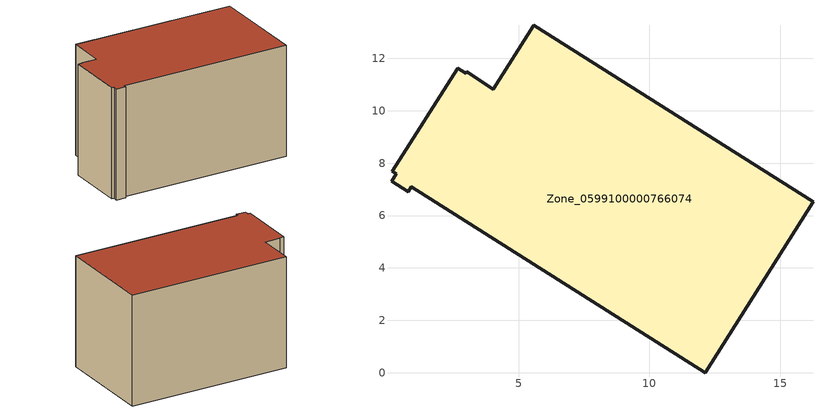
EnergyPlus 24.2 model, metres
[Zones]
Zone_0599100000766074
 floor ground (C_G): 0.34,7.59 0.18,7.69 2.68,11.63 2.99,11.44 3.03,11.49 4.04,10.83 5.58,13.27 16.24,6.52 12.13,0 0.9,7.1 0.78,6.92 0.15,7.32 z1.63
 wall outside (C_F): 0.15,7.32 0.78,6.92 0.9,7.1 12.13,0 16.24,6.52 5.58,13.27 4.04,10.83 3.03,11.49 2.99,11.44 2.68,11.63 0.18,7.69 0.34,7.59 0.15,7.32 z1.63:10.23
 roof outside (C_R): 0.18,7.69 0.34,7.59 0.15,7.32 0.78,6.92 0.9,7.1 12.13,0 16.24,6.52 5.58,13.27 4.04,10.83 3.03,11.49 2.99,11.44 2.68,11.63 z10.23
[BUILDING]
Pand.0599100000766074: North Axis=0; Terrain=City; Loads Convergence Tolerance Value=0.04; Temperature Convergence Tolerance Value=0.4; Solar Distribution=FullExterior; Maximum Number of Warmup Days=25; Minimum Number of Warmup Days=1
[Site:Location]
Rotterdam.The.Hague.AP_ZH_NLD Design_Conditions: Latitude=51.96; Longitude=4.45; Time Zone=1; Elevation=-4.5
[SITE:GROUNDTEMPERATURE:BUILDINGSURFACE]
18, 18, 18, 18, 18, 18, 18, 18, 18, 18, 18, 18
[MATERIAL] Thermal Absorptance=0.9; Solar Absorptance=0.7; Visible Absorptance=0.7
Name | Roughness | Thickness | Conductivity | Density | Specific Heat
G.TC.2006-2014 | MediumSmooth | 0.15 | 0.06 | 540 | 1210
F.TC.2006-2014 | Rough | 0.3 | 0.12 | 1920 | 840
R.TC.2006-2014 | MediumRough | 0.2 | 0.08 | 1500 | 1000
[CONSTRUCTION]
C_G: G.TC.2006-2014
C_F: F.TC.2006-2014
C_R: R.TC.2006-2014
[ZONE]
Zone_0599100000766074: Type=1; Multiplier=1; Ceiling Height=Autocalculate; Volume=Autocalculate; Floor Area=autocalculate; Part of Total Floor Area=Yes
[ZONEINFILTRATION:DESIGNFLOWRATE]
Infil_Zone_0599100000766074: Zone or ZoneList or Space or SpaceList=Zone_0599100000766074; Schedule=AlwaysOn; Design Flow Rate Calculation Method=Flow/Area; Flow Rate per Floor Area=0.0015; Constant Term Coefficient=1; Temperature Term Coefficient=0; Velocity Term Coefficient=0; Velocity Squared Term Coefficient=0
[HVACTEMPLATE:ZONE:IDEALLOADSAIRSYSTEM]
Zone_0599100000766074: Maximum Heating Supply Air Temperature=50; Minimum Cooling Supply Air Temperature=13; Maximum Heating Supply Air Humidity Ratio=0.0156; Minimum Cooling Supply Air Humidity Ratio=0.0077; Heating Limit=NoLimit; Cooling Limit=NoLimit; Dehumidification Control Type=ConstantSensibleHeatRatio; Cooling Sensible Heat Ratio=0.7; Dehumidification Setpoint=60; Humidification Control Type=None; Humidification Setpoint=30; Outdoor Air Method=None; Outdoor Air Flow Rate per Person=0.00944; Outdoor Air Flow Rate per Zone Floor Area=0; Outdoor Air Flow Rate per Zone=0; Demand Controlled Ventilation Type=None; Outdoor Air Economizer Type=NoEconomizer; Heat Recovery Type=None; Sensible Heat Recovery Effectiveness=0.7; Latent Heat Recovery Effectiveness=0.65
[ZONECONTROL:THERMOSTAT]
ThermostatControl_Zone_0599100000766074: Zone or ZoneList=Zone_0599100000766074; Control Type Schedule=DualSetpointControlType; Control 1=Thermostat_Zone_0599100000766074; Temperature Difference Between Cutout And Setpoint=0
[THERMOSTATSETPOINT:DUALSETPOINT]
Thermostat_Zone_0599100000766074: Heating Setpoint Temperature Schedule=HeatingSetpoint_Zone_0599100000766074; Cooling Setpoint Temperature Schedule=CoolingSetpoint_Zone_0599100000766074
[SCHEDULE:COMPACT]
HeatingSetpoint_Zone_0599100000766074: Through: 12/31, For: AllDays, Until: 24:00, 21
CoolingSetpoint_Zone_0599100000766074: Through: 12/31, For: AllDays, Until: 24:00, 24
DualSetpointControlType: Through: 12/31, For: AllDays, Until: 24:00, 4
AlwaysOn: Through: 12/31, For: AllDays, Until: 24:00, 1
